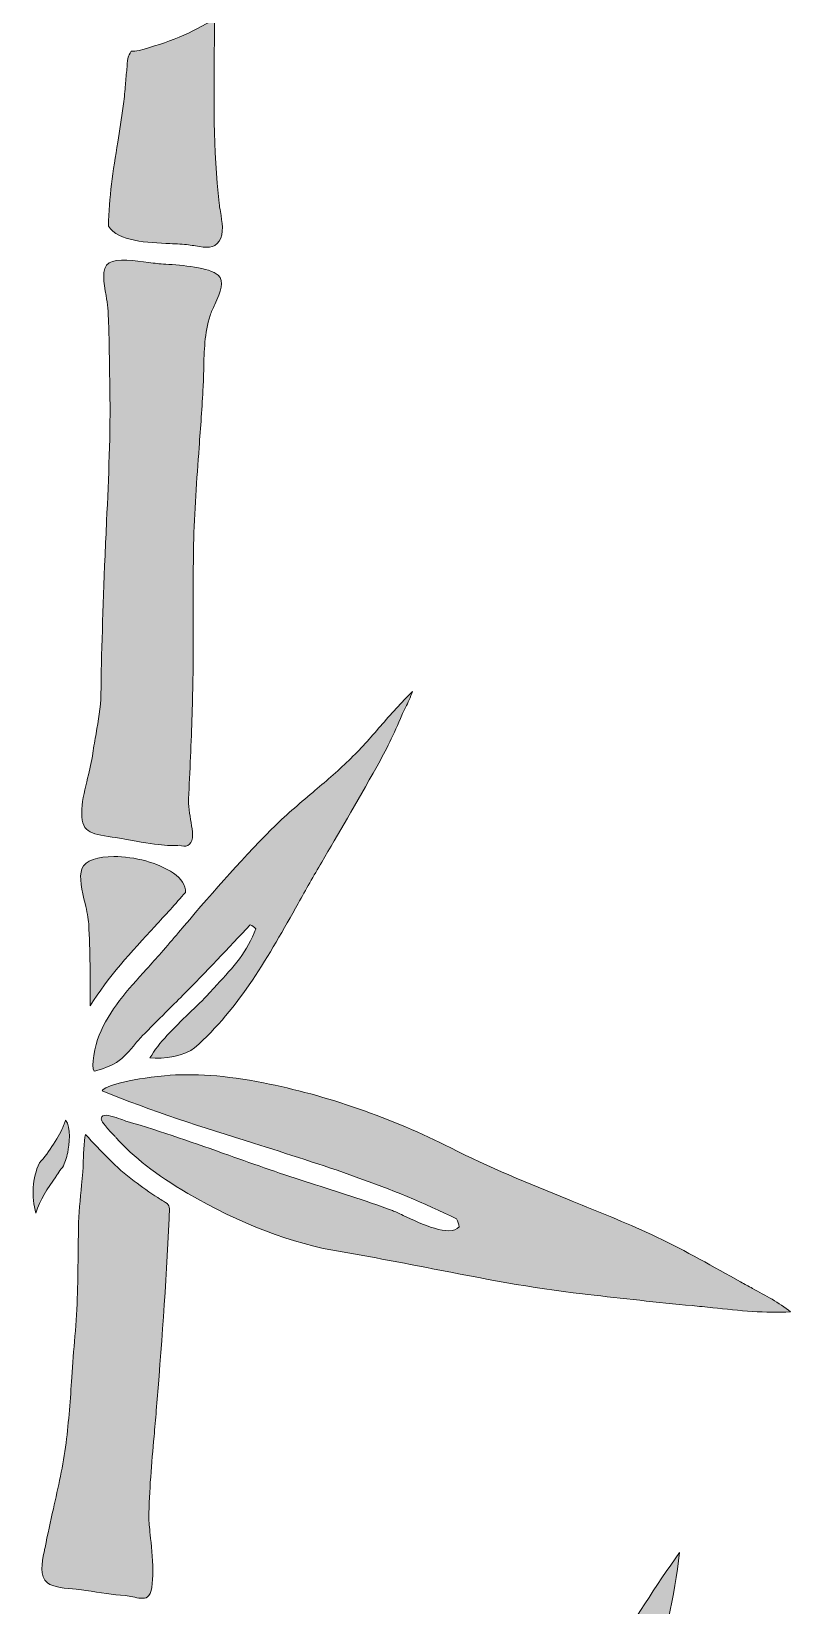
# Model space of a CAD drawing. Header units: inches. Extents: x 42 to 168, y -287 to -10.
# Drawn here: x 113.3 to 156.5, y -211.5 to -121.8 of the extents above; entities that cross this region are included whole.
import ezdxf

# ---------------------------------------------------------------- set-up
doc = ezdxf.new("R2010")
doc.units = ezdxf.units.IN
doc.header["$MEASUREMENT"] = 0
doc.layers.add('_U+0421_U+043B_U+043E_U+0439 1', color=7, linetype='Continuous')

# ---------------------------------------------------------------- blocks, each defined once
blk = doc.blocks.new('block 2')
at = {"layer": '_U+0421_U+043B_U+043E_U+0439 1', "true_color": 0xffffff}
h = blk.add_hatch(color=7, dxfattribs=at)
h.dxf.hatch_style = 2
edge = h.paths.add_edge_path()
edge.add_spline(control_points=[(123.713, -121.105), (122.447, -121.888), (121.001, -122.491), (119.408, -122.899), (119.209, -122.95), (119.086, -122.942), (119.005, -122.937), (118.988, -122.936), (118.973, -122.934), (118.959, -122.935), (118.946, -122.957), (118.848, -123.158), (118.811, -123.234), (118.743, -123.374), (118.732, -123.598), (118.722, -123.795), (118.717, -123.887), (118.712, -123.976), (118.703, -124.054), (118.667, -124.358), (118.642, -124.663), (118.617, -124.968), (118.587, -125.335), (118.555, -125.714), (118.505, -126.087), (118.411, -126.782), (118.3, -127.471), (118.191, -128.138), (117.93, -129.752), (117.682, -131.278), (117.66, -132.922), (118.199, -133.788), (119.91, -133.859), (121.163, -133.91), (121.56, -133.927), (121.935, -133.942), (122.23, -133.98), (122.36, -133.997), (122.49, -134.02), (122.619, -134.043), (123.263, -134.157), (123.674, -134.204), (123.975, -133.766), (124.261, -133.351), (124.139, -132.651), (124.041, -132.088), (124.011, -131.916), (123.983, -131.752), (123.967, -131.607), (123.628, -128.582), (123.664, -125.447), (123.699, -122.416), (123.704, -121.977), (123.709, -121.54), (123.713, -121.105)], knot_values=[0, 0, 0, 0, 1, 1, 1, 2, 2, 2, 3, 3, 3, 4, 4, 4, 5, 5, 5, 6, 6, 6, 7, 7, 7, 8, 8, 8, 9, 9, 9, 10, 10, 10, 11, 11, 11, 12, 12, 12, 13, 13, 13, 14, 14, 14, 15, 15, 15, 16, 16, 16, 17, 17, 17, 18, 18, 18, 18], degree=3, periodic=1)
h = blk.add_hatch(color=7, dxfattribs=at)
h.dxf.hatch_style = 2
edge = h.paths.add_edge_path()
edge.add_spline(control_points=[(116.146, -166.133), (116.072, -167.471), (116.597, -167.547), (117.868, -167.73), (117.868, -167.73), (118.071, -167.76), (118.071, -167.76), (118.184, -167.776), (118.367, -167.81), (118.594, -167.853), (120.427, -168.195), (121.301, -168.254), (121.69, -168.202), (122.062, -168.333), (122.38, -168.229), (122.448, -167.77), (122.481, -167.544), (122.441, -167.317), (122.401, -167.094), (122.313, -166.606), (122.241, -166.12), (122.218, -165.625), (122.236, -165.435), (122.245, -165.236), (122.252, -165.041), (122.255, -164.926), (122.259, -164.812), (122.265, -164.701), (122.354, -163.056), (122.407, -161.416), (122.452, -159.89), (122.498, -158.318), (122.495, -156.719), (122.492, -155.173), (122.489, -153.829), (122.486, -152.439), (122.516, -151.07), (122.556, -149.215), (122.694, -147.341), (122.828, -145.528), (122.912, -144.393), (122.999, -143.219), (123.06, -142.062), (123.078, -141.727), (123.085, -141.391), (123.092, -141.055), (123.114, -140.047), (123.135, -139.006), (123.454, -138.009), (123.516, -137.815), (123.614, -137.604), (123.718, -137.38), (124.069, -136.625), (124.288, -136.064), (123.911, -135.708), (123.44, -135.264), (121.809, -135.147), (120.933, -135.084), (120.737, -135.07), (120.566, -135.058), (120.433, -135.045), (120.298, -135.032), (120.13, -135.009), (119.941, -134.983), (119.216, -134.882), (118.12, -134.731), (117.7, -135.008), (117.236, -135.315), (117.395, -136.174), (117.523, -136.863), (117.571, -137.122), (117.616, -137.367), (117.628, -137.57), (117.694, -138.713), (117.708, -139.879), (117.722, -141.006), (117.727, -141.409), (117.732, -141.81), (117.74, -142.212), (117.785, -144.717), (117.668, -147.256), (117.555, -149.71), (117.525, -150.369), (117.495, -151.027), (117.467, -151.686), (117.339, -154.789), (117.263, -157.304), (117.229, -159.599), (117.219, -160.354), (117.085, -161.102), (116.957, -161.824), (116.891, -162.193), (116.823, -162.574), (116.773, -162.95), (116.71, -163.42), (116.59, -163.902), (116.474, -164.368), (116.329, -164.955), (116.178, -165.562), (116.146, -166.133)], knot_values=[0, 0, 0, 0, 1, 1, 1, 2, 2, 2, 3, 3, 3, 4, 4, 4, 5, 5, 5, 6, 6, 6, 7, 7, 7, 8, 8, 8, 9, 9, 9, 10, 10, 10, 11, 11, 11, 12, 12, 12, 13, 13, 13, 14, 14, 14, 15, 15, 15, 16, 16, 16, 17, 17, 17, 18, 18, 18, 19, 19, 19, 20, 20, 20, 21, 21, 21, 22, 22, 22, 23, 23, 23, 24, 24, 24, 25, 25, 25, 26, 26, 26, 27, 27, 27, 28, 28, 28, 29, 29, 29, 30, 30, 30, 31, 31, 31, 32, 32, 32, 33, 33, 33, 33], degree=3, periodic=1)
h = blk.add_hatch(color=7, dxfattribs=at)
h.dxf.hatch_style = 2
edge = h.paths.add_edge_path()
edge.add_spline(control_points=[(123.41, -176.626), (123.065, -177.007), (122.666, -177.39), (122.243, -177.796), (121.402, -178.602), (120.535, -179.434), (120.026, -180.319), (120.783, -180.419), (122.073, -180.186), (122.571, -179.745), (125.128, -177.484), (126.829, -174.448), (128.475, -171.512), (128.91, -170.736), (129.359, -169.934), (129.816, -169.162), (130.746, -167.59), (131.749, -165.851), (132.973, -163.687), (133.471, -162.805), (133.933, -161.856), (134.384, -160.784), (134.436, -160.661), (134.511, -160.509), (134.593, -160.342), (134.726, -160.074), (134.889, -159.744), (134.993, -159.443), (134.346, -160.058), (133.749, -160.744), (133.169, -161.41), (132.595, -162.069), (132.002, -162.751), (131.362, -163.364), (130.699, -164), (129.989, -164.602), (129.302, -165.185), (128.515, -165.852), (127.701, -166.543), (126.96, -167.283), (125.092, -169.149), (123.344, -171.194), (121.653, -173.171), (121.325, -173.556), (120.996, -173.94), (120.666, -174.323), (120.4, -174.633), (120.118, -174.944), (119.833, -175.259), (118.777, -176.424), (117.686, -177.628), (117.125, -179.027), (116.903, -179.581), (116.645, -180.864), (116.855, -181.067), (117.029, -181.061), (117.7, -180.8), (117.955, -180.672), (118.413, -180.443), (118.737, -180.055), (119.079, -179.644), (119.237, -179.454), (119.401, -179.258), (119.585, -179.068), (120.025, -178.616), (120.473, -178.172), (120.92, -177.727), (121.25, -177.4), (121.579, -177.073), (121.905, -176.742), (123.217, -175.415), (124.499, -174.052), (125.741, -172.732), (125.862, -172.78), (125.964, -172.861), (126.053, -172.963), (125.606, -174.242), (124.751, -175.173), (123.844, -176.154), (123.699, -176.31), (123.555, -176.467), (123.41, -176.626)], knot_values=[0, 0, 0, 0, 1, 1, 1, 2, 2, 2, 3, 3, 3, 4, 4, 4, 5, 5, 5, 6, 6, 6, 7, 7, 7, 8, 8, 8, 9, 9, 9, 10, 10, 10, 11, 11, 11, 12, 12, 12, 13, 13, 13, 14, 14, 14, 15, 15, 15, 16, 16, 16, 17, 17, 17, 18, 18, 18, 19, 19, 19, 20, 20, 20, 21, 21, 21, 22, 22, 22, 23, 23, 23, 24, 24, 24, 25, 25, 25, 26, 26, 26, 27, 27, 27, 27], degree=3, periodic=1)
h = blk.add_hatch(color=7, dxfattribs=at)
h.dxf.hatch_style = 2
edge = h.paths.add_edge_path()
edge.add_spline(control_points=[(116.327, -171.526), (116.427, -171.957), (116.522, -172.365), (116.537, -172.679), (116.611, -174.25), (116.637, -175.786), (116.616, -177.351), (117.626, -175.729), (118.985, -174.255), (120.304, -172.824), (120.89, -172.189), (121.495, -171.532), (122.046, -170.886), (122.138, -170.052), (120.895, -169.402), (119.784, -169.096), (119.19, -168.932), (118.547, -168.841), (117.966, -168.841), (117.077, -168.841), (116.336, -169.054), (116.145, -169.544), (115.971, -169.99), (116.16, -170.806), (116.327, -171.526)], knot_values=[0, 0, 0, 0, 1, 1, 1, 2, 2, 2, 3, 3, 3, 4, 4, 4, 5, 5, 5, 6, 6, 6, 7, 7, 7, 8, 8, 8, 8], degree=3, periodic=1)
h = blk.add_hatch(color=7, dxfattribs=at)
h.dxf.hatch_style = 2
edge = h.paths.add_edge_path()
edge.add_spline(control_points=[(143.819, -188.363), (141.619, -187.471), (139.343, -186.549), (137.174, -185.448), (133.837, -183.754), (130.047, -182.437), (126.502, -181.739), (124.344, -181.314), (122.5, -181.181), (120.864, -181.335), (118.715, -181.537), (117.505, -181.901), (117.295, -182.193), (120.1, -183.349), (123.063, -184.28), (125.93, -185.181), (129.806, -186.4), (133.811, -187.662), (137.506, -189.497), (137.57, -189.644), (137.638, -189.796), (137.651, -189.944), (137.104, -190.539), (135.524, -189.795), (134.456, -189.292), (134.206, -189.174), (133.989, -189.072), (133.858, -189.023), (132.252, -188.43), (130.658, -187.919), (129.176, -187.455), (127.609, -186.965), (126.038, -186.407), (124.519, -185.868), (122.636, -185.199), (120.688, -184.508), (118.736, -183.941), (118.632, -183.911), (118.508, -183.866), (118.375, -183.817), (118.038, -183.694), (117.53, -183.508), (117.339, -183.625), (117.308, -183.644), (117.264, -183.684), (117.25, -183.806), (117.251, -183.885), (117.379, -184.114), (117.983, -184.744), (118.033, -184.797), (118.073, -184.839), (118.097, -184.865), (119.094, -185.983), (120.355, -186.962), (122.183, -188.038), (125.096, -189.753), (128.139, -190.909), (130.984, -191.379), (132.705, -191.664), (134.445, -192.003), (136.127, -192.332), (138.918, -192.876), (141.805, -193.44), (144.681, -193.766), (144.681, -193.766), (144.989, -193.801), (144.989, -193.801), (146.936, -194.023), (148.948, -194.251), (150.925, -194.436), (151.305, -194.472), (151.699, -194.514), (152.101, -194.557), (153.599, -194.717), (155.143, -194.882), (156.539, -194.789), (155.879, -194.264), (155.115, -193.853), (154.372, -193.454), (154.143, -193.331), (153.915, -193.208), (153.691, -193.083), (153.691, -193.083), (153.122, -192.765), (153.122, -192.765), (151.567, -191.894), (149.959, -190.993), (148.31, -190.249), (146.827, -189.581), (145.298, -188.962), (143.819, -188.363)], knot_values=[0, 0, 0, 0, 1, 1, 1, 2, 2, 2, 3, 3, 3, 4, 4, 4, 5, 5, 5, 6, 6, 6, 7, 7, 7, 8, 8, 8, 9, 9, 9, 10, 10, 10, 11, 11, 11, 12, 12, 12, 13, 13, 13, 14, 14, 14, 15, 15, 15, 16, 16, 16, 17, 17, 17, 18, 18, 18, 19, 19, 19, 20, 20, 20, 21, 21, 21, 22, 22, 22, 23, 23, 23, 24, 24, 24, 25, 25, 25, 26, 26, 26, 27, 27, 27, 28, 28, 28, 29, 29, 29, 30, 30, 30, 30], degree=3, periodic=1)
h = blk.add_hatch(color=7, dxfattribs=at)
h.dxf.hatch_style = 2
edge = h.paths.add_edge_path()
edge.add_spline(control_points=[(113.518, -189.169), (113.749, -188.408), (114.193, -187.765), (114.659, -187.089), (114.696, -187.036), (114.733, -186.982), (114.77, -186.928), (114.84, -186.792), (114.934, -186.666), (115.043, -186.562), (115.177, -186.3), (115.282, -186.028), (115.339, -185.704), (115.415, -185.265), (115.56, -184.294), (115.207, -183.86), (115.178, -183.969), (115.146, -184.075), (115.107, -184.173), (114.881, -184.744), (114.27, -185.698), (113.725, -186.307), (113.313, -187.152), (113.273, -188.238), (113.518, -189.169)], knot_values=[0, 0, 0, 0, 1, 1, 1, 2, 2, 2, 3, 3, 3, 4, 4, 4, 5, 5, 5, 6, 6, 6, 7, 7, 7, 8, 8, 8, 8], degree=3, periodic=1)
h = blk.add_hatch(color=7, dxfattribs=at)
h.dxf.hatch_style = 2
edge = h.paths.add_edge_path()
edge.add_spline(control_points=[(120.388, -200.421), (120.388, -200.421), (120.388, -200.421), (120.388, -200.421), (120.67, -196.972), (120.953, -193.258), (121.114, -189.471), (121.114, -189.471), (121.125, -189.238), (121.125, -189.238), (121.151, -188.709), (121.151, -188.709), (120.793, -188.485), (120.705, -188.43), (120.6, -188.364), (120.475, -188.282), (120.034, -187.988), (119.566, -187.674), (119.123, -187.342), (118.075, -186.555), (117.231, -185.643), (116.354, -184.676), (116.252, -185.046), (116.229, -186), (116.221, -186.349), (116.216, -186.555), (116.212, -186.721), (116.203, -186.811), (116.18, -187.061), (116.155, -187.311), (116.13, -187.562), (116.049, -188.365), (115.966, -189.195), (115.952, -190.006), (115.945, -190.443), (115.94, -190.879), (115.935, -191.313), (115.917, -192.901), (115.899, -194.543), (115.749, -196.185), (115.679, -196.962), (115.624, -197.754), (115.572, -198.521), (115.487, -199.749), (115.4, -201.019), (115.243, -202.263), (115.083, -203.539), (114.797, -204.797), (114.521, -206.015), (114.357, -206.735), (114.188, -207.48), (114.047, -208.22), (114.032, -208.299), (114.015, -208.383), (113.997, -208.468), (113.863, -209.111), (113.712, -209.84), (114.186, -210.237), (114.49, -210.491), (115.26, -210.556), (115.821, -210.603), (116.038, -210.622), (116.231, -210.638), (116.373, -210.662), (117.225, -210.803), (117.899, -210.902), (118.623, -210.96), (118.76, -210.971), (118.902, -211.002), (119.053, -211.035), (119.364, -211.103), (119.687, -211.173), (119.885, -211.038), (120.374, -210.705), (120.15, -208.538), (120.042, -207.496), (119.998, -207.068), (119.963, -206.729), (119.965, -206.536), (119.982, -204.992), (120.123, -203.413), (120.26, -201.886), (120.304, -201.396), (120.348, -200.908), (120.388, -200.421)], knot_values=[0, 0, 0, 0, 1, 1, 1, 2, 2, 2, 3, 3, 3, 4, 4, 4, 5, 5, 5, 6, 6, 6, 7, 7, 7, 8, 8, 8, 9, 9, 9, 10, 10, 10, 11, 11, 11, 12, 12, 12, 13, 13, 13, 14, 14, 14, 15, 15, 15, 16, 16, 16, 17, 17, 17, 18, 18, 18, 19, 19, 19, 20, 20, 20, 21, 21, 21, 22, 22, 22, 23, 23, 23, 24, 24, 24, 25, 25, 25, 26, 26, 26, 27, 27, 27, 28, 28, 28, 28], degree=3, periodic=1)
h = blk.add_hatch(color=7, dxfattribs=at)
h.dxf.hatch_style = 2
edge = h.paths.add_edge_path()
edge.add_spline(control_points=[(144.072, -226.893), (144.072, -226.893), (143.987, -227.166), (143.987, -227.166), (143.661, -228.214), (143.324, -229.297), (142.911, -230.336), (142.846, -230.501), (142.773, -230.662), (142.7, -230.822), (142.475, -231.321), (142.26, -231.794), (142.303, -232.316), (142.552, -232.255), (142.829, -232.208), (143.12, -232.159), (143.747, -232.054), (144.396, -231.945), (144.81, -231.68), (145.443, -231.274), (145.793, -230.183), (146.049, -229.386), (146.086, -229.271), (146.122, -229.16), (146.156, -229.057), (146.734, -227.328), (147, -225.446), (147.256, -223.626), (147.358, -222.905), (147.463, -222.159), (147.586, -221.439), (147.901, -219.59), (148.338, -217.739), (148.761, -215.949), (149.332, -213.528), (149.922, -211.031), (150.216, -208.508), (148.847, -210.417), (147.582, -212.435), (146.355, -214.391), (145.285, -216.096), (144.18, -217.859), (143.014, -219.538), (141.738, -221.375), (140.712, -223.45), (139.721, -225.457), (139.5, -225.903), (139.28, -226.349), (139.058, -226.79), (137.917, -229.057), (136.546, -231.994), (135.933, -234.809), (136.35, -234.647), (136.765, -234.466), (137.168, -234.289), (137.386, -234.193), (137.603, -234.098), (137.822, -234.006), (138.1, -233.887), (138.41, -233.789), (138.738, -233.685), (139.284, -233.511), (139.85, -233.33), (140.248, -233.058), (140.659, -232.776), (140.853, -232.232), (141.04, -231.705), (141.115, -231.495), (141.193, -231.278), (141.283, -231.079), (141.407, -230.808), (141.536, -230.539), (141.665, -230.271), (141.916, -229.747), (142.176, -229.206), (142.389, -228.656), (143.008, -227.059), (143.55, -225.394), (144.074, -223.784), (144.299, -223.089), (144.527, -222.395), (144.759, -221.704), (144.936, -221.661), (145.065, -221.713), (145.188, -221.802), (145.22, -223.315), (144.787, -224.674), (144.323, -226.106), (144.239, -226.366), (144.154, -226.628), (144.072, -226.893)], knot_values=[0, 0, 0, 0, 1, 1, 1, 2, 2, 2, 3, 3, 3, 4, 4, 4, 5, 5, 5, 6, 6, 6, 7, 7, 7, 8, 8, 8, 9, 9, 9, 10, 10, 10, 11, 11, 11, 12, 12, 12, 13, 13, 13, 14, 14, 14, 15, 15, 15, 16, 16, 16, 17, 17, 17, 18, 18, 18, 19, 19, 19, 20, 20, 20, 21, 21, 21, 22, 22, 22, 23, 23, 23, 24, 24, 24, 25, 25, 25, 26, 26, 26, 27, 27, 27, 28, 28, 28, 29, 29, 29, 30, 30, 30, 30], degree=3, periodic=1)
at = {"layer": '_U+0421_U+043B_U+043E_U+0439 1', "lineweight": 0}
for points, knots in [([(123.713, -121.105), (122.447, -121.888), (121.001, -122.491), (119.408, -122.899), (119.209, -122.95), (119.086, -122.942), (119.005, -122.937), (118.988, -122.936), (118.973, -122.934), (118.959, -122.935), (118.946, -122.957), (118.848, -123.158), (118.811, -123.234), (118.743, -123.374), (118.732, -123.598), (118.722, -123.795), (118.717, -123.887), (118.712, -123.976), (118.703, -124.054), (118.667, -124.358), (118.642, -124.663), (118.617, -124.968), (118.587, -125.335), (118.555, -125.714), (118.505, -126.087), (118.411, -126.782), (118.3, -127.471), (118.191, -128.138), (117.93, -129.752), (117.682, -131.278), (117.66, -132.922), (118.199, -133.788), (119.91, -133.859), (121.163, -133.91), (121.56, -133.927), (121.935, -133.942), (122.23, -133.98), (122.36, -133.997), (122.49, -134.02), (122.619, -134.043), (123.263, -134.157), (123.674, -134.204), (123.975, -133.766), (124.261, -133.351), (124.139, -132.651), (124.041, -132.088), (124.011, -131.916), (123.983, -131.752), (123.967, -131.607), (123.628, -128.582), (123.664, -125.447), (123.699, -122.416), (123.704, -121.977), (123.709, -121.54), (123.713, -121.105)], [0, 0, 0, 0, 1, 1, 1, 2, 2, 2, 3, 3, 3, 4, 4, 4, 5, 5, 5, 6, 6, 6, 7, 7, 7, 8, 8, 8, 9, 9, 9, 10, 10, 10, 11, 11, 11, 12, 12, 12, 13, 13, 13, 14, 14, 14, 15, 15, 15, 16, 16, 16, 17, 17, 17, 18, 18, 18, 18]), ([(116.146, -166.133), (116.072, -167.471), (116.597, -167.547), (117.868, -167.73), (117.868, -167.73), (118.071, -167.76), (118.071, -167.76), (118.184, -167.776), (118.367, -167.81), (118.594, -167.853), (120.427, -168.195), (121.301, -168.254), (121.69, -168.202), (122.062, -168.333), (122.38, -168.229), (122.448, -167.77), (122.481, -167.544), (122.441, -167.317), (122.401, -167.094), (122.313, -166.606), (122.241, -166.12), (122.218, -165.625), (122.236, -165.435), (122.245, -165.236), (122.252, -165.041), (122.255, -164.926), (122.259, -164.812), (122.265, -164.701), (122.354, -163.056), (122.407, -161.416), (122.452, -159.89), (122.498, -158.318), (122.495, -156.719), (122.492, -155.173), (122.489, -153.829), (122.486, -152.439), (122.516, -151.07), (122.556, -149.215), (122.694, -147.341), (122.828, -145.528), (122.912, -144.393), (122.999, -143.219), (123.06, -142.062), (123.078, -141.727), (123.085, -141.391), (123.092, -141.055), (123.114, -140.047), (123.135, -139.006), (123.454, -138.009), (123.516, -137.815), (123.614, -137.604), (123.718, -137.38), (124.069, -136.625), (124.288, -136.064), (123.911, -135.708), (123.44, -135.264), (121.809, -135.147), (120.933, -135.084), (120.737, -135.07), (120.566, -135.058), (120.433, -135.045), (120.298, -135.032), (120.13, -135.009), (119.941, -134.983), (119.216, -134.882), (118.12, -134.731), (117.7, -135.008), (117.236, -135.315), (117.395, -136.174), (117.523, -136.863), (117.571, -137.122), (117.616, -137.367), (117.628, -137.57), (117.694, -138.713), (117.708, -139.879), (117.722, -141.006), (117.727, -141.409), (117.732, -141.81), (117.74, -142.212), (117.785, -144.717), (117.668, -147.256), (117.555, -149.71), (117.525, -150.369), (117.495, -151.027), (117.467, -151.686), (117.339, -154.789), (117.263, -157.304), (117.229, -159.599), (117.219, -160.354), (117.085, -161.102), (116.957, -161.824), (116.891, -162.193), (116.823, -162.574), (116.773, -162.95), (116.71, -163.42), (116.59, -163.902), (116.474, -164.368), (116.329, -164.955), (116.178, -165.562), (116.146, -166.133)], [0, 0, 0, 0, 1, 1, 1, 2, 2, 2, 3, 3, 3, 4, 4, 4, 5, 5, 5, 6, 6, 6, 7, 7, 7, 8, 8, 8, 9, 9, 9, 10, 10, 10, 11, 11, 11, 12, 12, 12, 13, 13, 13, 14, 14, 14, 15, 15, 15, 16, 16, 16, 17, 17, 17, 18, 18, 18, 19, 19, 19, 20, 20, 20, 21, 21, 21, 22, 22, 22, 23, 23, 23, 24, 24, 24, 25, 25, 25, 26, 26, 26, 27, 27, 27, 28, 28, 28, 29, 29, 29, 30, 30, 30, 31, 31, 31, 32, 32, 32, 33, 33, 33, 33]), ([(123.41, -176.626), (123.065, -177.007), (122.666, -177.39), (122.243, -177.796), (121.402, -178.602), (120.535, -179.434), (120.026, -180.319), (120.783, -180.419), (122.073, -180.186), (122.571, -179.745), (125.128, -177.484), (126.829, -174.448), (128.475, -171.512), (128.91, -170.736), (129.359, -169.934), (129.816, -169.162), (130.746, -167.59), (131.749, -165.851), (132.973, -163.687), (133.471, -162.805), (133.933, -161.856), (134.384, -160.784), (134.436, -160.661), (134.511, -160.509), (134.593, -160.342), (134.726, -160.074), (134.889, -159.744), (134.993, -159.443), (134.346, -160.058), (133.749, -160.744), (133.169, -161.41), (132.595, -162.069), (132.002, -162.751), (131.362, -163.364), (130.699, -164), (129.989, -164.602), (129.302, -165.185), (128.515, -165.852), (127.701, -166.543), (126.96, -167.283), (125.092, -169.149), (123.344, -171.194), (121.653, -173.171), (121.325, -173.556), (120.996, -173.94), (120.666, -174.323), (120.4, -174.633), (120.118, -174.944), (119.833, -175.259), (118.777, -176.424), (117.686, -177.628), (117.125, -179.027), (116.903, -179.581), (116.645, -180.864), (116.855, -181.067), (117.029, -181.061), (117.7, -180.8), (117.955, -180.672), (118.413, -180.443), (118.737, -180.055), (119.079, -179.644), (119.237, -179.454), (119.401, -179.258), (119.585, -179.068), (120.025, -178.616), (120.473, -178.172), (120.92, -177.727), (121.25, -177.4), (121.579, -177.073), (121.905, -176.742), (123.217, -175.415), (124.499, -174.052), (125.741, -172.732), (125.862, -172.78), (125.964, -172.861), (126.053, -172.963), (125.606, -174.242), (124.751, -175.173), (123.844, -176.154), (123.699, -176.31), (123.555, -176.467), (123.41, -176.626)], [0, 0, 0, 0, 1, 1, 1, 2, 2, 2, 3, 3, 3, 4, 4, 4, 5, 5, 5, 6, 6, 6, 7, 7, 7, 8, 8, 8, 9, 9, 9, 10, 10, 10, 11, 11, 11, 12, 12, 12, 13, 13, 13, 14, 14, 14, 15, 15, 15, 16, 16, 16, 17, 17, 17, 18, 18, 18, 19, 19, 19, 20, 20, 20, 21, 21, 21, 22, 22, 22, 23, 23, 23, 24, 24, 24, 25, 25, 25, 26, 26, 26, 27, 27, 27, 27]), ([(116.327, -171.526), (116.427, -171.957), (116.522, -172.365), (116.537, -172.679), (116.611, -174.25), (116.637, -175.786), (116.616, -177.351), (117.626, -175.729), (118.985, -174.255), (120.304, -172.824), (120.89, -172.189), (121.495, -171.532), (122.046, -170.886), (122.138, -170.052), (120.895, -169.402), (119.784, -169.096), (119.19, -168.932), (118.547, -168.841), (117.966, -168.841), (117.077, -168.841), (116.336, -169.054), (116.145, -169.544), (115.971, -169.99), (116.16, -170.806), (116.327, -171.526)], [0, 0, 0, 0, 1, 1, 1, 2, 2, 2, 3, 3, 3, 4, 4, 4, 5, 5, 5, 6, 6, 6, 7, 7, 7, 8, 8, 8, 8]), ([(143.819, -188.363), (141.619, -187.471), (139.343, -186.549), (137.174, -185.448), (133.837, -183.754), (130.047, -182.437), (126.502, -181.739), (124.344, -181.314), (122.5, -181.181), (120.864, -181.335), (118.715, -181.537), (117.505, -181.901), (117.295, -182.193), (120.1, -183.349), (123.063, -184.28), (125.93, -185.181), (129.806, -186.4), (133.811, -187.662), (137.506, -189.497), (137.57, -189.644), (137.638, -189.796), (137.651, -189.944), (137.104, -190.539), (135.524, -189.795), (134.456, -189.292), (134.206, -189.174), (133.989, -189.072), (133.858, -189.023), (132.252, -188.43), (130.658, -187.919), (129.176, -187.455), (127.609, -186.965), (126.038, -186.407), (124.519, -185.868), (122.636, -185.199), (120.688, -184.508), (118.736, -183.941), (118.632, -183.911), (118.508, -183.866), (118.375, -183.817), (118.038, -183.694), (117.53, -183.508), (117.339, -183.625), (117.308, -183.644), (117.264, -183.684), (117.25, -183.806), (117.251, -183.885), (117.379, -184.114), (117.983, -184.744), (118.033, -184.797), (118.073, -184.839), (118.097, -184.865), (119.094, -185.983), (120.355, -186.962), (122.183, -188.038), (125.096, -189.753), (128.139, -190.909), (130.984, -191.379), (132.705, -191.664), (134.445, -192.003), (136.127, -192.332), (138.918, -192.876), (141.805, -193.44), (144.681, -193.766), (144.681, -193.766), (144.989, -193.801), (144.989, -193.801), (146.936, -194.023), (148.948, -194.251), (150.925, -194.436), (151.305, -194.472), (151.699, -194.514), (152.101, -194.557), (153.599, -194.717), (155.143, -194.882), (156.539, -194.789), (155.879, -194.264), (155.115, -193.853), (154.372, -193.454), (154.143, -193.331), (153.915, -193.208), (153.691, -193.083), (153.691, -193.083), (153.122, -192.765), (153.122, -192.765), (151.567, -191.894), (149.959, -190.993), (148.31, -190.249), (146.827, -189.581), (145.298, -188.962), (143.819, -188.363)], [0, 0, 0, 0, 1, 1, 1, 2, 2, 2, 3, 3, 3, 4, 4, 4, 5, 5, 5, 6, 6, 6, 7, 7, 7, 8, 8, 8, 9, 9, 9, 10, 10, 10, 11, 11, 11, 12, 12, 12, 13, 13, 13, 14, 14, 14, 15, 15, 15, 16, 16, 16, 17, 17, 17, 18, 18, 18, 19, 19, 19, 20, 20, 20, 21, 21, 21, 22, 22, 22, 23, 23, 23, 24, 24, 24, 25, 25, 25, 26, 26, 26, 27, 27, 27, 28, 28, 28, 29, 29, 29, 30, 30, 30, 30]), ([(113.518, -189.169), (113.749, -188.408), (114.193, -187.765), (114.659, -187.089), (114.696, -187.036), (114.733, -186.982), (114.77, -186.928), (114.84, -186.792), (114.934, -186.666), (115.043, -186.562), (115.177, -186.3), (115.282, -186.028), (115.339, -185.704), (115.415, -185.265), (115.56, -184.294), (115.207, -183.86), (115.178, -183.969), (115.146, -184.075), (115.107, -184.173), (114.881, -184.744), (114.27, -185.698), (113.725, -186.307), (113.313, -187.152), (113.273, -188.238), (113.518, -189.169)], [0, 0, 0, 0, 1, 1, 1, 2, 2, 2, 3, 3, 3, 4, 4, 4, 5, 5, 5, 6, 6, 6, 7, 7, 7, 8, 8, 8, 8]), ([(120.388, -200.421), (120.388, -200.421), (120.388, -200.421), (120.388, -200.421), (120.67, -196.972), (120.953, -193.258), (121.114, -189.471), (121.114, -189.471), (121.125, -189.238), (121.125, -189.238), (121.151, -188.709), (121.151, -188.709), (120.793, -188.485), (120.705, -188.43), (120.6, -188.364), (120.475, -188.282), (120.034, -187.988), (119.566, -187.674), (119.123, -187.342), (118.075, -186.555), (117.231, -185.643), (116.354, -184.676), (116.252, -185.046), (116.229, -186), (116.221, -186.349), (116.216, -186.555), (116.212, -186.721), (116.203, -186.811), (116.18, -187.061), (116.155, -187.311), (116.13, -187.562), (116.049, -188.365), (115.966, -189.195), (115.952, -190.006), (115.945, -190.443), (115.94, -190.879), (115.935, -191.313), (115.917, -192.901), (115.899, -194.543), (115.749, -196.185), (115.679, -196.962), (115.624, -197.754), (115.572, -198.521), (115.487, -199.749), (115.4, -201.019), (115.243, -202.263), (115.083, -203.539), (114.797, -204.797), (114.521, -206.015), (114.357, -206.735), (114.188, -207.48), (114.047, -208.22), (114.032, -208.299), (114.015, -208.383), (113.997, -208.468), (113.863, -209.111), (113.712, -209.84), (114.186, -210.237), (114.49, -210.491), (115.26, -210.556), (115.821, -210.603), (116.038, -210.622), (116.231, -210.638), (116.373, -210.662), (117.225, -210.803), (117.899, -210.902), (118.623, -210.96), (118.76, -210.971), (118.902, -211.002), (119.053, -211.035), (119.364, -211.103), (119.687, -211.173), (119.885, -211.038), (120.374, -210.705), (120.15, -208.538), (120.042, -207.496), (119.998, -207.068), (119.963, -206.729), (119.965, -206.536), (119.982, -204.992), (120.123, -203.413), (120.26, -201.886), (120.304, -201.396), (120.348, -200.908), (120.388, -200.421)], [0, 0, 0, 0, 1, 1, 1, 2, 2, 2, 3, 3, 3, 4, 4, 4, 5, 5, 5, 6, 6, 6, 7, 7, 7, 8, 8, 8, 9, 9, 9, 10, 10, 10, 11, 11, 11, 12, 12, 12, 13, 13, 13, 14, 14, 14, 15, 15, 15, 16, 16, 16, 17, 17, 17, 18, 18, 18, 19, 19, 19, 20, 20, 20, 21, 21, 21, 22, 22, 22, 23, 23, 23, 24, 24, 24, 25, 25, 25, 26, 26, 26, 27, 27, 27, 28, 28, 28, 28]), ([(144.072, -226.893), (144.072, -226.893), (143.987, -227.166), (143.987, -227.166), (143.661, -228.214), (143.324, -229.297), (142.911, -230.336), (142.846, -230.501), (142.773, -230.662), (142.7, -230.822), (142.475, -231.321), (142.26, -231.794), (142.303, -232.316), (142.552, -232.255), (142.829, -232.208), (143.12, -232.159), (143.747, -232.054), (144.396, -231.945), (144.81, -231.68), (145.443, -231.274), (145.793, -230.183), (146.049, -229.386), (146.086, -229.271), (146.122, -229.16), (146.156, -229.057), (146.734, -227.328), (147, -225.446), (147.256, -223.626), (147.358, -222.905), (147.463, -222.159), (147.586, -221.439), (147.901, -219.59), (148.338, -217.739), (148.761, -215.949), (149.332, -213.528), (149.922, -211.031), (150.216, -208.508), (148.847, -210.417), (147.582, -212.435), (146.355, -214.391), (145.285, -216.096), (144.18, -217.859), (143.014, -219.538), (141.738, -221.375), (140.712, -223.45), (139.721, -225.457), (139.5, -225.903), (139.28, -226.349), (139.058, -226.79), (137.917, -229.057), (136.546, -231.994), (135.933, -234.809), (136.35, -234.647), (136.765, -234.466), (137.168, -234.289), (137.386, -234.193), (137.603, -234.098), (137.822, -234.006), (138.1, -233.887), (138.41, -233.789), (138.738, -233.685), (139.284, -233.511), (139.85, -233.33), (140.248, -233.058), (140.659, -232.776), (140.853, -232.232), (141.04, -231.705), (141.115, -231.495), (141.193, -231.278), (141.283, -231.079), (141.407, -230.808), (141.536, -230.539), (141.665, -230.271), (141.916, -229.747), (142.176, -229.206), (142.389, -228.656), (143.008, -227.059), (143.55, -225.394), (144.074, -223.784), (144.299, -223.089), (144.527, -222.395), (144.759, -221.704), (144.936, -221.661), (145.065, -221.713), (145.188, -221.802), (145.22, -223.315), (144.787, -224.674), (144.323, -226.106), (144.239, -226.366), (144.154, -226.628), (144.072, -226.893)], [0, 0, 0, 0, 1, 1, 1, 2, 2, 2, 3, 3, 3, 4, 4, 4, 5, 5, 5, 6, 6, 6, 7, 7, 7, 8, 8, 8, 9, 9, 9, 10, 10, 10, 11, 11, 11, 12, 12, 12, 13, 13, 13, 14, 14, 14, 15, 15, 15, 16, 16, 16, 17, 17, 17, 18, 18, 18, 19, 19, 19, 20, 20, 20, 21, 21, 21, 22, 22, 22, 23, 23, 23, 24, 24, 24, 25, 25, 25, 26, 26, 26, 27, 27, 27, 28, 28, 28, 29, 29, 29, 30, 30, 30, 30])]:
    blk.add_open_spline(points, degree=3, knots=knots, dxfattribs=at)

msp = doc.modelspace()

# ---------------------------------------------------------------- block references
at = {"layer": '_U+0421_U+043B_U+043E_U+0439 1'}
msp.add_blockref('block 2', (0, 0), dxfattribs=at)

doc.saveas('drawing.dxf')
